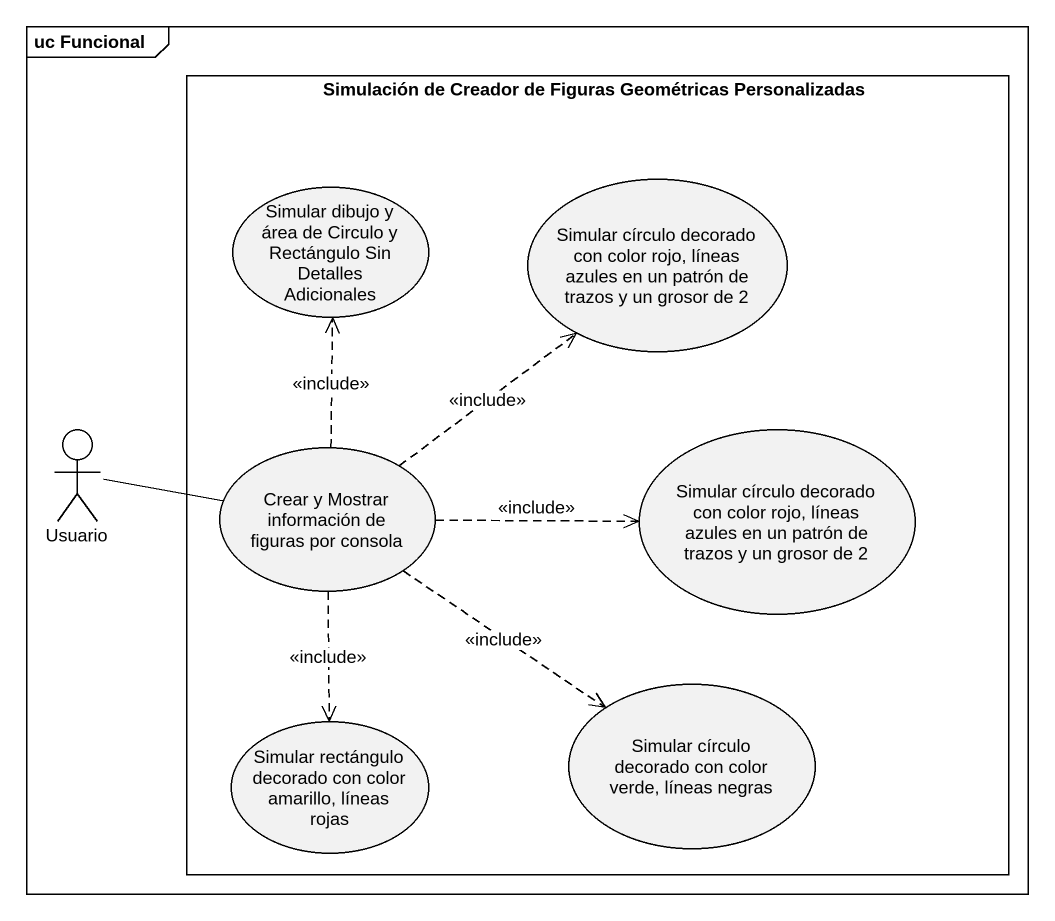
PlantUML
@startuml
mainframe uc Funcional
rectangle "Simulación de Creador de Figuras Geométricas Personalizadas" as Simulación_de_Creador_de {
  usecase "Simular dibujo y área de Circulo y Rectángulo Sin Detalles Adicionales" as Simular_dibujo_y_área_de
  usecase "Simular círculo decorado con color rojo, líneas azules en un patrón de trazos y un grosor de 2" as Simular_círculo_decorado
  usecase "Crear y Mostrar información de figuras por consola" as Crear_y_Mostrar_información
  usecase "Simular círculo decorado con color rojo, líneas azules en un patrón de trazos y un grosor de 2" as Simular_círculo_decorado_2
  usecase "Simular círculo decorado con color verde, líneas negras" as Simular_círculo_decorado_3
  usecase "Simular rectángulo decorado con color amarillo, líneas rojas" as Simular_rectángulo_decorado
}
actor Usuario
Usuario -right- Crear_y_Mostrar_información
Crear_y_Mostrar_información .up.> Simular_dibujo_y_área_de : <<include>>
Crear_y_Mostrar_información .up.> Simular_círculo_decorado : <<include>>
Crear_y_Mostrar_información .right.> Simular_círculo_decorado_2 : <<include>>
Crear_y_Mostrar_información ..> Simular_círculo_decorado_3 : <<include>>
Crear_y_Mostrar_información ..> Simular_rectángulo_decorado : <<include>>
@enduml
